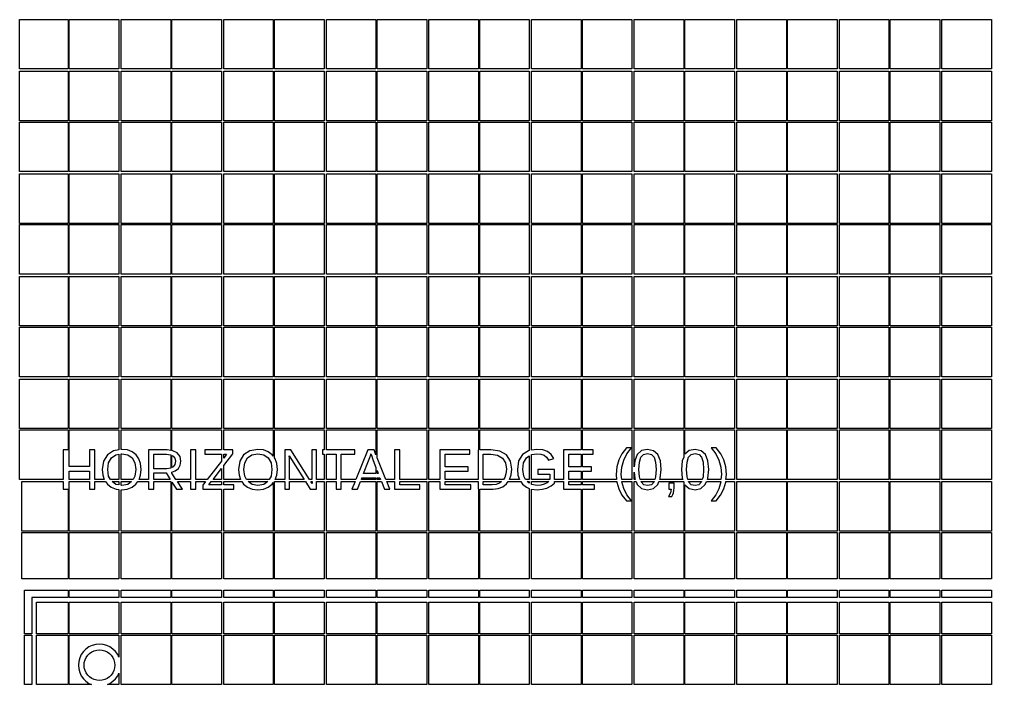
# Model space of a CAD drawing. Extents: x -185 to 185, y -332 to 185.
# Drawn here: x 0.2 to 94.9, y -9.9 to 54.9 of the extents above; entities that cross this region are included whole.
import ezdxf

# ---------------------------------------------------------------- set-up
doc = ezdxf.new("R2010")
doc.units = 0
doc.layers.get('0').update_dxf_attribs({"linetype": 'CONTINUOUS'})

msp = doc.modelspace()

# ---------------------------------------------------------------- linework, layer by layer
for points in [[(0.2, 54.94), (4.94, 54.94), (4.94, 50.11), (0.2, 50.11)], [(5.06, 54.94), (9.89, 54.94), (9.89, 50.11), (5.06, 50.11)], [(10.11, 54.94), (14.94, 54.94), (14.94, 50.11), (10.11, 50.11)], [(15.06, 54.94), (19.89, 54.94), (19.89, 50.11), (15.06, 50.11)], [(20.11, 54.94), (24.94, 54.94), (24.94, 50.11), (20.11, 50.11)], [(25.06, 54.94), (29.89, 54.94), (29.89, 50.11), (25.06, 50.11)], [(30.11, 54.94), (34.94, 54.94), (34.94, 50.11), (30.11, 50.11)], [(35.06, 54.94), (39.89, 54.94), (39.89, 50.11), (35.06, 50.11)], [(40.11, 54.94), (44.94, 54.94), (44.94, 50.11), (40.11, 50.11)], [(45.06, 54.94), (49.89, 54.94), (49.89, 50.11), (45.06, 50.11)], [(50.11, 54.94), (54.94, 54.94), (54.94, 50.11), (50.11, 50.11)], [(55.06, 54.94), (59.89, 54.94), (59.89, 50.11), (55.06, 50.11)], [(60.11, 54.94), (64.94, 54.94), (64.94, 50.11), (60.11, 50.11)], [(65.06, 54.94), (69.89, 54.94), (69.89, 50.11), (65.06, 50.11)], [(70.11, 54.94), (74.94, 54.94), (74.94, 50.11), (70.11, 50.11)], [(75.06, 54.94), (79.89, 54.94), (79.89, 50.11), (75.06, 50.11)], [(80.11, 54.94), (84.94, 54.94), (84.94, 50.11), (80.11, 50.11)], [(85.06, 54.94), (89.89, 54.94), (89.89, 50.11), (85.06, 50.11)], [(90.11, 54.94), (94.94, 54.94), (94.94, 50.11), (90.11, 50.11)], [(0.2, 49.89), (4.94, 49.89), (4.94, 45.06), (0.2, 45.06)], [(5.06, 49.89), (9.89, 49.89), (9.89, 45.06), (5.06, 45.06)], [(10.11, 49.89), (14.94, 49.89), (14.94, 45.06), (10.11, 45.06)], [(15.06, 49.89), (19.89, 49.89), (19.89, 45.06), (15.06, 45.06)], [(20.11, 49.89), (24.94, 49.89), (24.94, 45.06), (20.11, 45.06)], [(25.06, 49.89), (29.89, 49.89), (29.89, 45.06), (25.06, 45.06)], [(30.11, 49.89), (34.94, 49.89), (34.94, 45.06), (30.11, 45.06)], [(35.06, 49.89), (39.89, 49.89), (39.89, 45.06), (35.06, 45.06)], [(40.11, 49.89), (44.94, 49.89), (44.94, 45.06), (40.11, 45.06)], [(45.06, 49.89), (49.89, 49.89), (49.89, 45.06), (45.06, 45.06)], [(50.11, 49.89), (54.94, 49.89), (54.94, 45.06), (50.11, 45.06)], [(55.06, 49.89), (59.89, 49.89), (59.89, 45.06), (55.06, 45.06)], [(60.11, 49.89), (64.94, 49.89), (64.94, 45.06), (60.11, 45.06)], [(65.06, 49.89), (69.89, 49.89), (69.89, 45.06), (65.06, 45.06)], [(70.11, 49.89), (74.94, 49.89), (74.94, 45.06), (70.11, 45.06)], [(75.06, 49.89), (79.89, 49.89), (79.89, 45.06), (75.06, 45.06)], [(80.11, 49.89), (84.94, 49.89), (84.94, 45.06), (80.11, 45.06)], [(85.06, 49.89), (89.89, 49.89), (89.89, 45.06), (85.06, 45.06)], [(90.11, 49.89), (94.94, 49.89), (94.94, 45.06), (90.11, 45.06)], [(0.2, 44.94), (4.94, 44.94), (4.94, 40.11), (0.2, 40.11)], [(5.06, 44.94), (9.89, 44.94), (9.89, 40.11), (5.06, 40.11)], [(10.11, 44.94), (14.94, 44.94), (14.94, 40.11), (10.11, 40.11)], [(15.06, 44.94), (19.89, 44.94), (19.89, 40.11), (15.06, 40.11)], [(20.11, 44.94), (24.94, 44.94), (24.94, 40.11), (20.11, 40.11)], [(25.06, 44.94), (29.89, 44.94), (29.89, 40.11), (25.06, 40.11)], [(30.11, 44.94), (34.94, 44.94), (34.94, 40.11), (30.11, 40.11)], [(35.06, 44.94), (39.89, 44.94), (39.89, 40.11), (35.06, 40.11)], [(40.11, 44.94), (44.94, 44.94), (44.94, 40.11), (40.11, 40.11)], [(45.06, 44.94), (49.89, 44.94), (49.89, 40.11), (45.06, 40.11)], [(50.11, 44.94), (54.94, 44.94), (54.94, 40.11), (50.11, 40.11)], [(55.06, 44.94), (59.89, 44.94), (59.89, 40.11), (55.06, 40.11)], [(60.11, 44.94), (64.94, 44.94), (64.94, 40.11), (60.11, 40.11)], [(65.06, 44.94), (69.89, 44.94), (69.89, 40.11), (65.06, 40.11)], [(70.11, 44.94), (74.94, 44.94), (74.94, 40.11), (70.11, 40.11)], [(75.06, 44.94), (79.89, 44.94), (79.89, 40.11), (75.06, 40.11)], [(80.11, 44.94), (84.94, 44.94), (84.94, 40.11), (80.11, 40.11)], [(85.06, 44.94), (89.89, 44.94), (89.89, 40.11), (85.06, 40.11)], [(90.11, 44.94), (94.94, 44.94), (94.94, 40.11), (90.11, 40.11)], [(0.2, 39.89), (4.94, 39.89), (4.94, 35.06), (0.2, 35.06)], [(5.06, 39.89), (9.89, 39.89), (9.89, 35.06), (5.06, 35.06)], [(10.11, 39.89), (14.94, 39.89), (14.94, 35.06), (10.11, 35.06)], [(15.06, 39.89), (19.89, 39.89), (19.89, 35.06), (15.06, 35.06)], [(20.11, 39.89), (24.94, 39.89), (24.94, 35.06), (20.11, 35.06)], [(25.06, 39.89), (29.89, 39.89), (29.89, 35.06), (25.06, 35.06)], [(30.11, 39.89), (34.94, 39.89), (34.94, 35.06), (30.11, 35.06)], [(35.06, 39.89), (39.89, 39.89), (39.89, 35.06), (35.06, 35.06)], [(40.11, 39.89), (44.94, 39.89), (44.94, 35.06), (40.11, 35.06)], [(45.06, 39.89), (49.89, 39.89), (49.89, 35.06), (45.06, 35.06)], [(50.11, 39.89), (54.94, 39.89), (54.94, 35.06), (50.11, 35.06)], [(55.06, 39.89), (59.89, 39.89), (59.89, 35.06), (55.06, 35.06)], [(60.11, 39.89), (64.94, 39.89), (64.94, 35.06), (60.11, 35.06)], [(65.06, 39.89), (69.89, 39.89), (69.89, 35.06), (65.06, 35.06)], [(70.11, 39.89), (74.94, 39.89), (74.94, 35.06), (70.11, 35.06)], [(75.06, 39.89), (79.89, 39.89), (79.89, 35.06), (75.06, 35.06)], [(80.11, 39.89), (84.94, 39.89), (84.94, 35.06), (80.11, 35.06)], [(85.06, 39.89), (89.89, 39.89), (89.89, 35.06), (85.06, 35.06)], [(90.11, 39.89), (94.94, 39.89), (94.94, 35.06), (90.11, 35.06)], [(0.2, 34.94), (4.94, 34.94), (4.94, 30.11), (0.2, 30.11)], [(5.06, 34.94), (9.89, 34.94), (9.89, 30.11), (5.06, 30.11)], [(10.11, 34.94), (14.94, 34.94), (14.94, 30.11), (10.11, 30.11)], [(15.06, 34.94), (19.89, 34.94), (19.89, 30.11), (15.06, 30.11)], [(20.11, 34.94), (24.94, 34.94), (24.94, 30.11), (20.11, 30.11)], [(25.06, 34.94), (29.89, 34.94), (29.89, 30.11), (25.06, 30.11)], [(30.11, 34.94), (34.94, 34.94), (34.94, 30.11), (30.11, 30.11)], [(35.06, 34.94), (39.89, 34.94), (39.89, 30.11), (35.06, 30.11)], [(40.11, 34.94), (44.94, 34.94), (44.94, 30.11), (40.11, 30.11)], [(45.06, 34.94), (49.89, 34.94), (49.89, 30.11), (45.06, 30.11)], [(50.11, 34.94), (54.94, 34.94), (54.94, 30.11), (50.11, 30.11)], [(55.06, 34.94), (59.89, 34.94), (59.89, 30.11), (55.06, 30.11)], [(60.11, 34.94), (64.94, 34.94), (64.94, 30.11), (60.11, 30.11)], [(65.06, 34.94), (69.89, 34.94), (69.89, 30.11), (65.06, 30.11)], [(70.11, 34.94), (74.94, 34.94), (74.94, 30.11), (70.11, 30.11)], [(75.06, 34.94), (79.89, 34.94), (79.89, 30.11), (75.06, 30.11)], [(80.11, 34.94), (84.94, 34.94), (84.94, 30.11), (80.11, 30.11)], [(85.06, 34.94), (89.89, 34.94), (89.89, 30.11), (85.06, 30.11)], [(90.11, 34.94), (94.94, 34.94), (94.94, 30.11), (90.11, 30.11)], [(0.2, 29.89), (4.94, 29.89), (4.94, 25.06), (0.2, 25.06)], [(5.06, 29.89), (9.89, 29.89), (9.89, 25.06), (5.06, 25.06)], [(10.11, 29.89), (14.94, 29.89), (14.94, 25.06), (10.11, 25.06)], [(15.06, 29.89), (19.89, 29.89), (19.89, 25.06), (15.06, 25.06)], [(20.11, 29.89), (24.94, 29.89), (24.94, 25.06), (20.11, 25.06)], [(25.06, 29.89), (29.89, 29.89), (29.89, 25.06), (25.06, 25.06)], [(30.11, 29.89), (34.94, 29.89), (34.94, 25.06), (30.11, 25.06)], [(35.06, 29.89), (39.89, 29.89), (39.89, 25.06), (35.06, 25.06)], [(40.11, 29.89), (44.94, 29.89), (44.94, 25.06), (40.11, 25.06)], [(45.06, 29.89), (49.89, 29.89), (49.89, 25.06), (45.06, 25.06)], [(50.11, 29.89), (54.94, 29.89), (54.94, 25.06), (50.11, 25.06)], [(55.06, 29.89), (59.89, 29.89), (59.89, 25.06), (55.06, 25.06)], [(60.11, 29.89), (64.94, 29.89), (64.94, 25.06), (60.11, 25.06)], [(65.06, 29.89), (69.89, 29.89), (69.89, 25.06), (65.06, 25.06)], [(70.11, 29.89), (74.94, 29.89), (74.94, 25.06), (70.11, 25.06)], [(75.06, 29.89), (79.89, 29.89), (79.89, 25.06), (75.06, 25.06)], [(80.11, 29.89), (84.94, 29.89), (84.94, 25.06), (80.11, 25.06)], [(85.06, 29.89), (89.89, 29.89), (89.89, 25.06), (85.06, 25.06)], [(90.11, 29.89), (94.94, 29.89), (94.94, 25.06), (90.11, 25.06)], [(0.2, 24.94), (4.94, 24.94), (4.94, 20.11), (0.2, 20.11)], [(5.06, 24.94), (9.89, 24.94), (9.89, 20.11), (5.06, 20.11)], [(10.11, 24.94), (14.94, 24.94), (14.94, 20.11), (10.11, 20.11)], [(15.06, 24.94), (19.89, 24.94), (19.89, 20.11), (15.06, 20.11)], [(20.11, 24.94), (24.94, 24.94), (24.94, 20.11), (20.11, 20.11)], [(25.06, 24.94), (29.89, 24.94), (29.89, 20.11), (25.06, 20.11)], [(30.11, 24.94), (34.94, 24.94), (34.94, 20.11), (30.11, 20.11)], [(35.06, 24.94), (39.89, 24.94), (39.89, 20.11), (35.06, 20.11)], [(40.11, 24.94), (44.94, 24.94), (44.94, 20.11), (40.11, 20.11)], [(45.06, 24.94), (49.89, 24.94), (49.89, 20.11), (45.06, 20.11)], [(50.11, 24.94), (54.94, 24.94), (54.94, 20.11), (50.11, 20.11)], [(55.06, 24.94), (59.89, 24.94), (59.89, 20.11), (55.06, 20.11)], [(60.11, 24.94), (64.94, 24.94), (64.94, 20.11), (60.11, 20.11)], [(65.06, 24.94), (69.89, 24.94), (69.89, 20.11), (65.06, 20.11)], [(70.11, 24.94), (74.94, 24.94), (74.94, 20.11), (70.11, 20.11)], [(75.06, 24.94), (79.89, 24.94), (79.89, 20.11), (75.06, 20.11)], [(80.11, 24.94), (84.94, 24.94), (84.94, 20.11), (80.11, 20.11)], [(85.06, 24.94), (89.89, 24.94), (89.89, 20.11), (85.06, 20.11)], [(90.11, 24.94), (94.94, 24.94), (94.94, 20.11), (90.11, 20.11)], [(0.2, 19.89), (4.94, 19.89), (4.94, 15.06), (0.2, 15.06)], [(5.06, 19.89), (9.89, 19.89), (9.89, 15.06), (5.06, 15.06)], [(10.11, 19.89), (14.94, 19.89), (14.94, 15.06), (10.11, 15.06)], [(15.06, 19.89), (19.89, 19.89), (19.89, 15.06), (15.06, 15.06)], [(20.11, 19.89), (24.94, 19.89), (24.94, 15.06), (20.11, 15.06)], [(25.06, 19.89), (29.89, 19.89), (29.89, 15.06), (25.06, 15.06)], [(30.11, 19.89), (34.94, 19.89), (34.94, 15.06), (30.11, 15.06)], [(35.06, 19.89), (39.89, 19.89), (39.89, 15.06), (35.06, 15.06)], [(40.11, 19.89), (44.94, 19.89), (44.94, 15.06), (40.11, 15.06)], [(45.06, 19.89), (49.89, 19.89), (49.89, 15.06), (45.06, 15.06)], [(50.11, 19.89), (54.94, 19.89), (54.94, 15.06), (50.11, 15.06)], [(55.06, 19.89), (59.89, 19.89), (59.89, 15.06), (55.06, 15.06)], [(60.11, 19.89), (64.94, 19.89), (64.94, 15.06), (60.11, 15.06)], [(65.06, 19.89), (69.89, 19.89), (69.89, 15.06), (65.06, 15.06)], [(70.11, 19.89), (74.94, 19.89), (74.94, 15.06), (70.11, 15.06)], [(75.06, 19.89), (79.89, 19.89), (79.89, 15.06), (75.06, 15.06)], [(80.11, 19.89), (84.94, 19.89), (84.94, 15.06), (80.11, 15.06)], [(85.06, 19.89), (89.89, 19.89), (89.89, 15.06), (85.06, 15.06)], [(90.11, 19.89), (94.94, 19.89), (94.94, 15.06), (90.11, 15.06)], [(0.2, 14.94), (4.94, 14.94), (4.94, 12.9739), (4.45572, 12.9739), (4.45572, 10.11), (0.2, 10.11)], [(7.5588, 12.9739), (7.04072, 12.9739), (7.04072, 11.3573), (5.06, 11.3573), (5.06, 14.94), (9.89, 14.94), (9.89, 12.9848), (9.3771, 12.9017), (8.77696, 12.5141), (8.40061, 11.8974), (8.27516, 11.0806), (8.33144, 10.516), (8.47156, 10.11), (7.5588, 10.11)], [(12.0099, 10.5184), (12.0672, 11.0806), (12.0106, 11.6428), (11.8407, 12.1249), (11.5637, 12.5145), (11.1856, 12.799), (10.7184, 12.9729), (10.1739, 13.0309), (10.11, 13.0205), (10.11, 14.94), (14.94, 14.94), (14.94, 12.9294), (14.5874, 12.9739), (12.789, 12.9739), (12.789, 10.11), (11.8659, 10.11)], [(15.06, 10.7111), (15.06, 10.8176), (15.392, 10.928), (15.6873, 11.1647), (15.8735, 11.4888), (15.9355, 11.8808), (15.8477, 12.3395), (15.5842, 12.685), (15.1594, 12.9017), (15.06, 12.9143), (15.06, 14.94), (19.89, 14.94), (19.89, 12.9739), (18.2632, 12.9739), (18.2632, 12.5508), (19.89, 12.5508), (19.89, 11.9006), (18.5059, 10.11), (17.3761, 10.11), (17.3761, 12.9739), (16.858, 12.9739), (16.858, 10.11), (15.4561, 10.11)], [(20.11, 11.4658), (20.9811, 12.5969), (20.9811, 12.9739), (20.11, 12.9739), (20.11, 14.94), (24.94, 14.94), (24.94, 12.3656), (24.8341, 12.5145), (24.456, 12.799), (23.9888, 12.9729), (23.4443, 13.0309), (22.6475, 12.9017), (22.0474, 12.5141), (21.671, 11.8974), (21.5456, 11.0806), (21.6018, 10.516), (21.742, 10.11), (20.11, 10.11)], [(25.2803, 10.5184), (25.3376, 11.0806), (25.281, 11.6428), (25.1111, 12.1249), (25.06, 12.1968), (25.06, 14.94), (29.89, 14.94), (29.89, 12.9739), (29.7405, 12.9739), (29.7405, 12.5508), (29.89, 12.5508), (29.89, 10.11), (29.1625, 10.11), (29.1625, 12.9739), (28.696, 12.9739), (28.696, 10.4676), (28.7041, 10.1556), (28.7065, 10.11), (28.4681, 10.11), (26.6616, 12.9739), (26.0594, 12.9739), (26.0594, 10.11), (25.1363, 10.11)], [(31.5688, 12.5508), (32.8816, 12.5508), (32.8816, 12.9739), (30.11, 12.9739), (30.11, 14.94), (34.94, 14.94), (34.94, 12.5163), (34.7562, 12.9739), (34.1675, 12.9739), (32.9988, 10.11), (31.5688, 10.11)], [(35.06, 12.2175), (35.06, 14.94), (39.89, 14.94), (39.89, 10.11), (37.2763, 10.11), (37.2763, 12.9739), (36.7582, 12.9739), (36.7582, 10.11), (35.9066, 10.11)], [(40.11, 14.94), (44.94, 14.94), (44.94, 12.9739), (44.8908, 12.9739), (44.8908, 10.11), (41.7034, 10.11), (41.7034, 10.907), (43.9222, 10.907), (43.9222, 11.3247), (41.7034, 11.3247), (41.7034, 12.5508), (44.085, 12.5508), (44.085, 12.9739), (41.1853, 12.9739), (41.1853, 10.11), (40.11, 10.11)], [(48.1234, 10.5479), (48.1811, 11.1023), (48.0492, 11.8974), (47.6535, 12.487), (47.015, 12.8522), (46.1548, 12.9739), (45.06, 12.9739), (45.06, 14.94), (49.89, 14.94), (49.89, 12.9136), (49.8258, 12.9034), (49.2256, 12.5209), (48.8513, 11.9059), (48.7266, 11.0806), (48.7839, 10.5127), (48.9255, 10.11), (47.9658, 10.11)], [(50.11, 12.5213), (50.6144, 12.6077), (51.0054, 12.5704), (51.3265, 12.4585), (51.5818, 12.2653), (51.7754, 11.9838), (52.2691, 12.1303), (52.0094, 12.5379), (51.6588, 12.8166), (51.2031, 12.9773), (50.628, 13.0309), (50.11, 12.9486), (50.11, 14.94), (54.94, 14.94), (54.94, 12.9739), (53.2242, 12.9739), (53.2242, 10.11), (52.3532, 10.11), (52.3532, 11.0643), (50.7338, 11.0643), (50.7338, 10.6303), (51.8758, 10.6303), (51.8758, 10.11), (50.11, 10.11)], [(55.06, 10.907), (55.961, 10.907), (55.961, 11.3247), (55.06, 11.3247), (55.06, 12.5508), (56.1238, 12.5508), (56.1238, 12.9739), (55.06, 12.9739), (55.06, 14.94), (59.89, 14.94), (59.89, 10.11), (58.8919, 10.11), (58.8529, 10.5896), (58.9122, 11.3139), (59.0902, 11.9784), (59.3951, 12.5955), (59.8348, 13.1774), (59.3629, 13.1774), (58.919, 12.6084), (58.6074, 12.0028), (58.4233, 11.339), (58.362, 10.595), (58.362, 10.5842), (58.4011, 10.11), (55.06, 10.11)], [(62.6556, 10.22), (62.74, 11.0643), (62.6597, 11.9188), (62.4186, 12.5345), (62.0087, 12.9068), (61.4218, 13.0309), (60.8206, 12.9081), (60.406, 12.5399), (60.1649, 11.9255), (60.11, 11.3374), (60.11, 14.94), (64.94, 14.94), (64.94, 12.2871), (64.7981, 11.9255), (64.7178, 11.0643), (64.8005, 10.2167), (64.8434, 10.11), (62.6105, 10.11)], [(67.2889, 10.22), (67.3733, 11.0643), (67.2929, 11.9188), (67.0518, 12.5345), (66.6419, 12.9068), (66.055, 13.0309), (65.4539, 12.9081), (65.06, 12.5584), (65.06, 14.94), (69.89, 14.94), (69.89, 10.11), (69.0568, 10.11), (69.0959, 10.5842), (69.0959, 10.595), (69.0349, 11.3352), (68.8518, 11.9988), (68.5405, 12.606), (68.095, 13.1774), (67.623, 13.1774), (68.0628, 12.5942), (68.3676, 11.9784), (68.5456, 11.3152), (68.605, 10.5896), (68.5659, 10.11), (67.2437, 10.11)], [(70.11, 14.94), (74.94, 14.94), (74.94, 10.11), (70.11, 10.11)], [(75.06, 14.94), (79.89, 14.94), (79.89, 10.11), (75.06, 10.11)], [(80.11, 14.94), (84.94, 14.94), (84.94, 10.11), (80.11, 10.11)], [(85.06, 14.94), (89.89, 14.94), (89.89, 10.11), (85.06, 10.11)], [(90.11, 14.94), (94.94, 14.94), (94.94, 10.11), (90.11, 10.11)], [(8.89189, 10.436), (8.80136, 11.0806), (8.89087, 11.7241), (9.1594, 12.2063), (9.59207, 12.5074), (9.89, 12.5587), (9.89, 10.11), (9.07038, 10.11)], [(10.11, 12.5967), (10.1739, 12.6077), (10.7513, 12.506), (11.1816, 12.2008), (11.4491, 11.7173), (11.5383, 11.0806), (11.4498, 10.4191), (11.2832, 10.11), (10.11, 10.11)], [(13.3071, 12.5589), (14.5359, 12.5589), (14.9119, 12.5152), (14.94, 12.5018), (14.94, 11.2065), (14.9207, 11.1962), (14.5576, 11.1484), (13.3071, 11.1484)], [(15.06, 12.4448), (15.1882, 12.384), (15.3581, 12.1693), (15.4147, 11.8754), (15.3588, 11.5692), (15.1909, 11.3396), (15.06, 11.2701)], [(20.11, 12.5508), (20.3925, 12.5508), (20.11, 12.1853)], [(22.1623, 10.436), (22.0718, 11.0806), (22.1613, 11.7241), (22.4298, 12.2063), (22.8625, 12.5074), (23.4443, 12.6077), (24.0217, 12.506), (24.452, 12.2008), (24.7195, 11.7173), (24.8087, 11.0806), (24.7202, 10.4191), (24.5536, 10.11), (22.3408, 10.11)], [(26.5206, 11.6909), (26.507, 12.1439), (26.4934, 12.407), (27.9367, 10.11), (26.5206, 10.11)], [(30.11, 12.5508), (31.0534, 12.5508), (31.0534, 10.11), (30.11, 10.11)], [(34.2299, 11.9296), (34.3466, 12.2504), (34.4306, 12.5074), (34.4551, 12.5833), (34.5283, 12.3582), (34.6042, 12.1344), (34.6802, 11.935), (34.94, 11.2676), (34.94, 10.6737), (33.7417, 10.6737)], [(45.4089, 12.5589), (46.144, 12.5589), (46.7947, 12.4657), (47.271, 12.1859), (47.563, 11.7285), (47.6603, 11.1023), (47.6176, 10.6615), (47.4894, 10.2831), (47.372, 10.11), (45.4089, 10.11)], [(49.3457, 10.4326), (49.2528, 11.0806), (49.3402, 11.7258), (49.6027, 12.2076), (49.89, 12.4091), (49.89, 10.11), (49.5272, 10.11)], [(53.7422, 11.3247), (53.7422, 12.5508), (54.94, 12.5508), (54.94, 11.3247)], [(60.628, 10.3597), (60.5782, 11.0643), (60.6274, 11.7845), (60.7748, 12.2686), (61.0349, 12.5433), (61.4218, 12.6348), (61.7992, 12.5419), (62.0524, 12.2632), (62.1959, 11.7777), (62.2437, 11.0643), (62.1935, 10.3699), (62.1134, 10.11), (60.7048, 10.11)], [(65.2613, 10.3597), (65.2114, 11.0643), (65.2606, 11.7845), (65.4081, 12.2686), (65.6682, 12.5433), (66.055, 12.6348), (66.4324, 12.5419), (66.6857, 12.2632), (66.8291, 11.7777), (66.8769, 11.0643), (66.8267, 10.3699), (66.7466, 10.11), (65.3381, 10.11)], [(5.06, 10.9233), (7.04072, 10.9233), (7.04072, 10.11), (5.06, 10.11)], [(13.3071, 10.7388), (14.4979, 10.7388), (14.8913, 10.11), (13.3071, 10.11)], [(19.89, 11.1802), (19.89, 10.11), (19.0657, 10.11)], [(35.06, 10.9593), (35.1712, 10.6737), (35.06, 10.6737)], [(53.7422, 10.907), (54.94, 10.907), (54.94, 10.11), (53.7422, 10.11)], [(60.11, 10.8032), (60.1672, 10.2167), (60.2101, 10.11), (60.11, 10.11)], [(0.425, 9.89), (4.45572, 9.89), (4.45572, 9.152), (4.94, 9.152), (4.94, 5.06), (0.425, 5.06)], [(5.06, 9.89), (7.04072, 9.89), (7.04072, 9.152), (7.5588, 9.152), (7.5588, 9.89), (8.59491, 9.89), (8.77595, 9.62838), (9.15264, 9.33644), (9.62022, 9.15743), (9.89, 9.12807), (9.89, 5.06), (5.06, 5.06)], [(9.59579, 9.62364), (9.23176, 9.89), (9.89, 9.89), (9.89, 9.56947)], [(10.11, 9.10412), (10.1685, 9.09776), (10.713, 9.15811), (11.1802, 9.33916), (11.559, 9.63278), (11.7393, 9.89), (12.789, 9.89), (12.789, 9.152), (13.3071, 9.152), (13.3071, 9.89), (14.94, 9.89), (14.94, 5.06), (10.11, 5.06)], [(10.11, 9.52897), (10.11, 9.89), (11.133, 9.89), (10.7533, 9.62025), (10.1685, 9.5182)], [(15.06, 9.84036), (15.4907, 9.152), (16.0874, 9.152), (15.6011, 9.89), (16.858, 9.89), (16.858, 9.152), (17.3761, 9.152), (17.3761, 9.89), (18.3358, 9.89), (18.0652, 9.53988), (18.0652, 9.152), (19.89, 9.152), (19.89, 5.06), (15.06, 5.06)], [(18.6538, 9.57516), (18.8963, 9.89), (19.89, 9.89), (19.89, 9.57516)], [(20.11, 9.152), (21.1086, 9.152), (21.1086, 9.57516), (20.11, 9.57516), (20.11, 9.89), (21.8653, 9.89), (22.0464, 9.62838), (22.423, 9.33644), (22.8906, 9.15743), (23.4389, 9.09776), (23.9834, 9.15811), (24.4506, 9.33916), (24.8294, 9.63278), (24.94, 9.79061), (24.94, 5.06), (20.11, 5.06)], [(22.8662, 9.62364), (22.5022, 9.89), (24.4034, 9.89), (24.0237, 9.62025), (23.4389, 9.5182)], [(25.06, 9.89), (26.0594, 9.89), (26.0594, 9.152), (26.5206, 9.152), (26.5206, 9.89), (28.0749, 9.89), (28.5386, 9.152), (29.1625, 9.152), (29.1625, 9.89), (29.89, 9.89), (29.89, 5.06), (25.06, 5.06)], [(28.6069, 9.89), (28.7182, 9.89), (28.7285, 9.6972)], [(30.11, 9.89), (31.0534, 9.89), (31.0534, 9.152), (31.5688, 9.152), (31.5688, 9.89), (32.909, 9.89), (32.6078, 9.152), (33.1449, 9.152), (33.4351, 9.89), (34.94, 9.89), (34.94, 5.06), (30.11, 5.06)], [(33.5844, 10.2696), (34.94, 10.2696), (34.94, 10.11), (33.5216, 10.11)], [(35.06, 10.2696), (35.3258, 10.2696), (35.3881, 10.11), (35.06, 10.11)], [(35.06, 9.89), (35.4741, 9.89), (35.7625, 9.152), (36.2914, 9.152), (35.995, 9.89), (36.7582, 9.89), (36.7582, 9.152), (39.2076, 9.152), (39.2076, 9.57516), (37.2763, 9.57516), (37.2763, 9.89), (39.89, 9.89), (39.89, 5.06), (35.06, 5.06)], [(40.11, 9.89), (41.1853, 9.89), (41.1853, 9.152), (44.1962, 9.152), (44.1962, 9.57516), (41.7034, 9.57516), (41.7034, 9.89), (44.8908, 9.89), (44.8908, 9.152), (44.94, 9.152), (44.94, 5.06), (40.11, 5.06)], [(45.06, 9.152), (46.3203, 9.152), (46.8411, 9.21099), (47.2968, 9.38796), (47.6718, 9.67583), (47.8242, 9.89), (49.0506, 9.89), (49.2362, 9.62771), (49.619, 9.33644), (49.89, 9.23437), (49.89, 5.06), (45.06, 5.06)], [(45.4089, 9.89), (47.1732, 9.89), (46.9998, 9.75144), (46.6556, 9.61311), (46.2606, 9.567), (45.4089, 9.567)], [(49.691, 9.89), (49.89, 9.89), (49.89, 9.74874)], [(50.11, 9.15575), (50.6524, 9.09776), (51.1491, 9.14014), (51.6086, 9.26728), (52.0151, 9.47173), (52.3532, 9.74604), (52.3532, 9.89), (53.2242, 9.89), (53.2242, 9.152), (54.94, 9.152), (54.94, 5.06), (50.11, 5.06)], [(50.11, 9.61531), (50.11, 9.89), (51.8078, 9.89), (51.6442, 9.76638), (51.3509, 9.63212), (51.0142, 9.54668), (50.6524, 9.5182)], [(53.7422, 9.57516), (53.7422, 9.89), (54.94, 9.89), (54.94, 9.57516)], [(55.06, 9.152), (56.235, 9.152), (56.235, 9.57516), (55.06, 9.57516), (55.06, 9.89), (58.4192, 9.89), (58.423, 9.84403), (58.6061, 9.18048), (58.9173, 8.57321), (59.3629, 8.00188), (59.8348, 8.00188), (59.3917, 8.58915), (59.0876, 9.20624), (58.9116, 9.86811), (58.9098, 9.89), (59.89, 9.89), (59.89, 5.06), (55.06, 5.06)], [(60.11, 9.89), (60.2986, 9.89), (60.4154, 9.59956), (60.8284, 9.22321), (61.4055, 9.09776), (61.9843, 9.22389), (62.4023, 9.60228), (62.5203, 9.89), (64.9319, 9.89), (64.94, 9.86978), (64.94, 5.06), (60.11, 5.06)], [(61.0356, 9.59074), (60.7776, 9.87352), (60.7725, 9.89), (62.0455, 9.89), (62.043, 9.88164), (61.7846, 9.59277), (61.4109, 9.49648)], [(63.8842, 8.62171), (63.95, 8.81024), (63.9887, 9.02654), (64.0016, 9.29032), (64.0016, 9.74604), (63.4726, 9.74604), (63.4726, 9.152), (63.7113, 9.152), (63.6476, 8.80345), (63.4564, 8.44132), (63.79, 8.44132)], [(65.06, 9.58924), (65.4617, 9.22321), (66.0388, 9.09776), (66.6175, 9.22389), (67.0356, 9.60228), (67.1535, 9.89), (68.548, 9.89), (68.546, 9.86437), (68.369, 9.20216), (68.0645, 8.58677), (67.623, 8.00188), (68.095, 8.00188), (68.5388, 8.57083), (68.8504, 9.1764), (69.0346, 9.84029), (69.0387, 9.89), (69.89, 9.89), (69.89, 5.06), (65.06, 5.06)], [(65.6688, 9.59074), (65.4108, 9.87352), (65.4057, 9.89), (66.6788, 9.89), (66.6762, 9.88164), (66.4178, 9.59277), (66.0442, 9.49648)], [(70.11, 9.89), (74.94, 9.89), (74.94, 5.06), (70.11, 5.06)], [(75.06, 9.89), (79.89, 9.89), (79.89, 5.06), (75.06, 5.06)], [(80.11, 9.89), (84.94, 9.89), (84.94, 5.06), (80.11, 5.06)], [(85.06, 9.89), (89.89, 9.89), (89.89, 5.06), (85.06, 5.06)], [(90.11, 9.89), (94.94, 9.89), (94.94, 5.06), (90.11, 5.06)], [(0.425, 0.425), (0.425, 4.94), (4.94, 4.94), (4.94, 0.425)], [(5.06, 0.425), (5.06, 4.94), (9.89, 4.94), (9.89, 0.425)], [(10.11, 0.425), (10.11, 4.94), (14.94, 4.94), (14.94, 0.425)], [(15.06, 0.425), (15.06, 4.94), (19.89, 4.94), (19.89, 0.425)], [(20.11, 0.425), (20.11, 4.94), (24.94, 4.94), (24.94, 0.425)], [(25.06, 0.425), (25.06, 4.94), (29.89, 4.94), (29.89, 0.425)], [(30.11, 0.425), (30.11, 4.94), (34.94, 4.94), (34.94, 0.425)], [(35.06, 0.425), (35.06, 4.94), (39.89, 4.94), (39.89, 0.425)], [(40.11, 0.425), (40.11, 4.94), (44.94, 4.94), (44.94, 0.425)], [(45.06, 0.425), (45.06, 4.94), (49.89, 4.94), (49.89, 0.425)], [(50.11, 0.425), (50.11, 4.94), (54.94, 4.94), (54.94, 0.425)], [(55.06, 0.425), (55.06, 4.94), (59.89, 4.94), (59.89, 0.425)], [(60.11, 0.425), (60.11, 4.94), (64.94, 4.94), (64.94, 0.425)], [(65.06, 0.425), (65.06, 4.94), (69.89, 4.94), (69.89, 0.425)], [(70.11, 0.425), (70.11, 4.94), (74.94, 4.94), (74.94, 0.425)], [(75.06, 0.425), (75.06, 4.94), (79.89, 4.94), (79.89, 0.425)], [(80.11, 0.425), (80.11, 4.94), (84.94, 4.94), (84.94, 0.425)], [(85.06, 0.425), (85.06, 4.94), (89.89, 4.94), (89.89, 0.425)], [(90.11, 0.425), (90.11, 4.94), (94.94, 4.94), (94.94, 0.425)], [(0.7, -0.7), (4.94, -0.7), (4.94, -1.39387), (1.39766, -1.39387), (1.39766, -4.94), (0.7, -4.94)], [(5.06, -1.39387), (5.06, -0.7), (9.89, -0.7), (9.89, -1.39387)], [(10.11, -1.39387), (10.11, -0.7), (14.94, -0.7), (14.94, -1.39387)], [(15.06, -1.39387), (15.06, -0.7), (19.89, -0.7), (19.89, -1.39387)], [(20.11, -1.39387), (20.11, -0.7), (24.94, -0.7), (24.94, -1.39387)], [(25.06, -1.39387), (25.06, -0.7), (29.89, -0.7), (29.89, -1.39387)], [(30.11, -1.39387), (30.11, -0.7), (34.94, -0.7), (34.94, -1.39387)], [(35.06, -1.39387), (35.06, -0.7), (39.89, -0.7), (39.89, -1.39387)], [(40.11, -1.39387), (40.11, -0.7), (44.94, -0.7), (44.94, -1.39387)], [(45.06, -1.39387), (45.06, -0.7), (49.89, -0.7), (49.89, -1.39387)], [(50.11, -1.39387), (50.11, -0.7), (54.94, -0.7), (54.94, -1.39387)], [(55.06, -1.39387), (55.06, -0.7), (59.89, -0.7), (59.89, -1.39387)], [(60.11, -1.39387), (60.11, -0.7), (64.94, -0.7), (64.94, -1.39387)], [(65.06, -1.39387), (65.06, -0.7), (69.89, -0.7), (69.89, -1.39387)], [(70.11, -1.39387), (70.11, -0.7), (74.94, -0.7), (74.94, -1.39387)], [(75.06, -1.39387), (75.06, -0.7), (79.89, -0.7), (79.89, -1.39387)], [(80.11, -1.39387), (80.11, -0.7), (84.94, -0.7), (84.94, -1.39387)], [(85.06, -1.39387), (85.06, -0.7), (89.89, -0.7), (89.89, -1.39387)], [(90.11, -1.39387), (90.11, -0.7), (94.94, -0.7), (94.94, -1.39387)], [(1.84766, -1.84387), (4.94, -1.84387), (4.94, -4.94), (1.84766, -4.94)], [(5.06, -1.84387), (9.89, -1.84387), (9.89, -4.94), (5.06, -4.94)], [(10.11, -1.84387), (14.94, -1.84387), (14.94, -4.94), (10.11, -4.94)], [(15.06, -1.84387), (19.89, -1.84387), (19.89, -4.94), (15.06, -4.94)], [(20.11, -1.84387), (24.94, -1.84387), (24.94, -4.94), (20.11, -4.94)], [(25.06, -1.84387), (29.89, -1.84387), (29.89, -4.94), (25.06, -4.94)], [(30.11, -1.84387), (34.94, -1.84387), (34.94, -4.94), (30.11, -4.94)], [(35.06, -1.84387), (39.89, -1.84387), (39.89, -4.94), (35.06, -4.94)], [(40.11, -1.84387), (44.94, -1.84387), (44.94, -4.94), (40.11, -4.94)], [(45.06, -1.84387), (49.89, -1.84387), (49.89, -4.94), (45.06, -4.94)], [(50.11, -1.84387), (54.94, -1.84387), (54.94, -4.94), (50.11, -4.94)], [(55.06, -1.84387), (59.89, -1.84387), (59.89, -4.94), (55.06, -4.94)], [(60.11, -1.84387), (64.94, -1.84387), (64.94, -4.94), (60.11, -4.94)], [(65.06, -1.84387), (69.89, -1.84387), (69.89, -4.94), (65.06, -4.94)], [(70.11, -1.84387), (74.94, -1.84387), (74.94, -4.94), (70.11, -4.94)], [(75.06, -1.84387), (79.89, -1.84387), (79.89, -4.94), (75.06, -4.94)], [(80.11, -1.84387), (84.94, -1.84387), (84.94, -4.94), (80.11, -4.94)], [(85.06, -1.84387), (89.89, -1.84387), (89.89, -4.94), (85.06, -4.94)], [(90.11, -1.84387), (94.94, -1.84387), (94.94, -4.94), (90.11, -4.94)], [(0.7, -5.06), (1.39766, -5.06), (1.39766, -9.89), (0.7, -9.89)], [(1.84766, -5.06), (4.94, -5.06), (4.94, -9.89), (1.84766, -9.89)], [(5.06, -5.06), (9.89, -5.06), (9.89, -7.22086), (9.77535, -6.975), (9.57039, -6.68229), (9.31771, -6.42961), (9.025, -6.22465), (8.70114, -6.07363), (8.35598, -5.98114), (8, -5.95), (7.64402, -5.98114), (7.29886, -6.07363), (6.975, -6.22465), (6.68229, -6.42961), (6.42961, -6.68229), (6.22465, -6.975), (6.07363, -7.29886), (5.98114, -7.64402), (5.95, -8), (5.98114, -8.35598), (6.07363, -8.70114), (6.22465, -9.025), (6.42961, -9.31771), (6.68229, -9.57039), (6.975, -9.77535), (7.22086, -9.89), (5.06, -9.89)], [(10.11, -5.06), (14.94, -5.06), (14.94, -9.89), (10.11, -9.89)], [(15.06, -5.06), (19.89, -5.06), (19.89, -9.89), (15.06, -9.89)], [(20.11, -5.06), (24.94, -5.06), (24.94, -9.89), (20.11, -9.89)], [(25.06, -5.06), (29.89, -5.06), (29.89, -9.89), (25.06, -9.89)], [(30.11, -5.06), (34.94, -5.06), (34.94, -9.89), (30.11, -9.89)], [(35.06, -5.06), (39.89, -5.06), (39.89, -9.89), (35.06, -9.89)], [(40.11, -5.06), (44.94, -5.06), (44.94, -9.89), (40.11, -9.89)], [(45.06, -5.06), (49.89, -5.06), (49.89, -9.89), (45.06, -9.89)], [(50.11, -5.06), (54.94, -5.06), (54.94, -9.89), (50.11, -9.89)], [(55.06, -5.06), (59.89, -5.06), (59.89, -9.89), (55.06, -9.89)], [(60.11, -5.06), (64.94, -5.06), (64.94, -9.89), (60.11, -9.89)], [(65.06, -5.06), (69.89, -5.06), (69.89, -9.89), (65.06, -9.89)], [(70.11, -5.06), (74.94, -5.06), (74.94, -9.89), (70.11, -9.89)], [(75.06, -5.06), (79.89, -5.06), (79.89, -9.89), (75.06, -9.89)], [(80.11, -5.06), (84.94, -5.06), (84.94, -9.89), (80.11, -9.89)], [(85.06, -5.06), (89.89, -5.06), (89.89, -9.89), (85.06, -9.89)], [(90.11, -5.06), (94.94, -5.06), (94.94, -9.89), (90.11, -9.89)], [(7.73953, -9.47721), (7.48697, -9.40954), (7.25, -9.29904), (7.03582, -9.14907), (6.85093, -8.96418), (6.70096, -8.75), (6.59046, -8.51303), (6.52279, -8.26047), (6.5, -8), (6.52279, -7.73953), (6.59046, -7.48697), (6.70096, -7.25), (6.85093, -7.03582), (7.03582, -6.85093), (7.25, -6.70096), (7.48697, -6.59046), (7.73953, -6.52279), (8, -6.5), (8.26047, -6.52279), (8.51303, -6.59046), (8.75, -6.70096), (8.96418, -6.85093), (9.14907, -7.03582), (9.29904, -7.25), (9.40954, -7.48697), (9.47721, -7.73953), (9.5, -8), (9.47721, -8.26047), (9.40954, -8.51303), (9.29904, -8.75), (9.14907, -8.96418), (8.96418, -9.14907), (8.75, -9.29904), (8.51303, -9.40954), (8.26047, -9.47721), (8, -9.5)], [(9.025, -9.77535), (9.31771, -9.57039), (9.57039, -9.31771), (9.77535, -9.025), (9.89, -8.77914), (9.89, -9.89), (8.77914, -9.89)]]:
    msp.add_lwpolyline(points, close=True)

doc.saveas('drawing.dxf')
